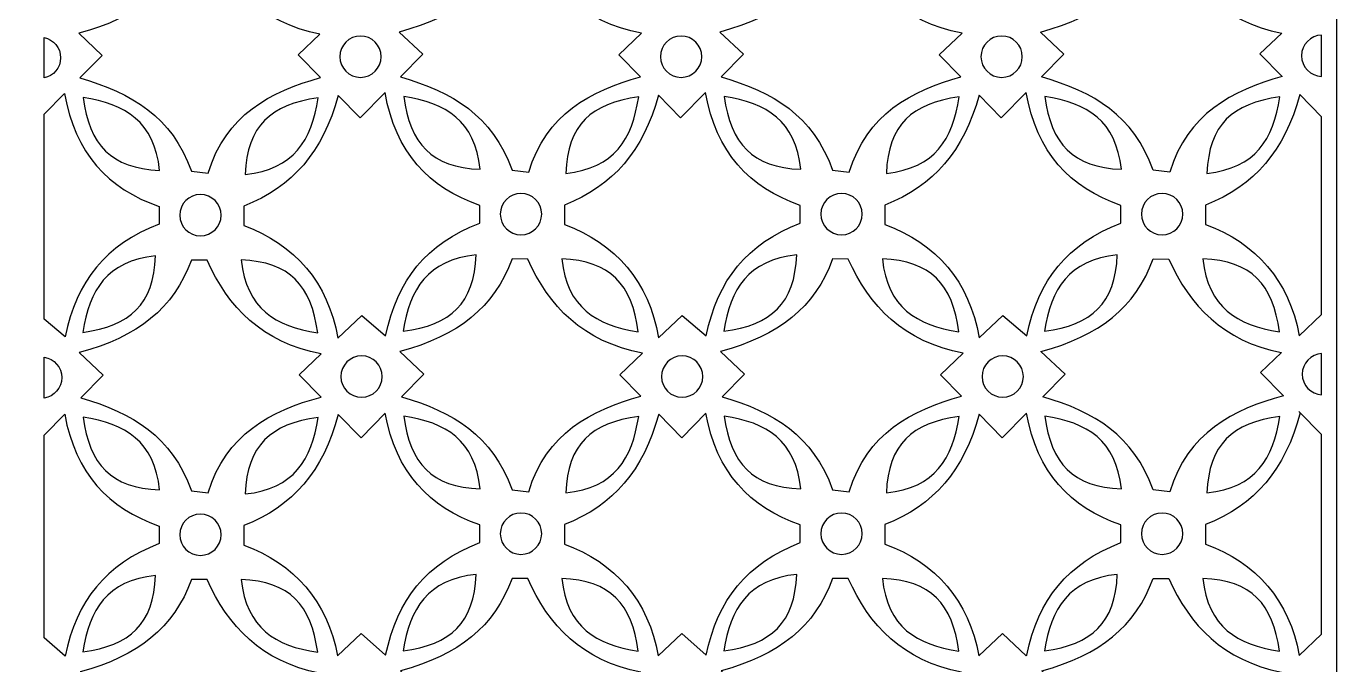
# Model space of a CAD drawing. Header units: centimetres. Extents: x 7.7 to 16.7, y -9 to 9.
# Drawn here: x 12.191 to 16.685, y 2.293 to 4.485 of the extents above; entities that cross this region are included whole.
import ezdxf

# ---------------------------------------------------------------- set-up
doc = ezdxf.new("R2010")
doc.units = ezdxf.units.CM
doc.header["$MEASUREMENT"] = 0
doc.layers.add('layer 1', color=7, linetype='Continuous')

msp = doc.modelspace()

# ---------------------------------------------------------------- linework, layer by layer
at = {"layer": 'layer 1', "color": 250}
for points, knots in [([(7.69314, -9.00021), (7.69314, -3.37172), (7.69314, 3.13452), (7.69314, 9.00077), (7.69314, 9.00077), (7.69314, 9.00077), (16.68501, 9.00077), (16.68501, 9.00077), (16.68501, 9.00077), (16.68501, 3.47841), (16.68501, -3.20635), (16.68501, -9.00021), (16.68501, -9.00021), (16.68501, -9.00021), (7.69314, -9.00021), (7.69314, -9.00021)], [0, 0, 0, 0, 0.2, 0.2, 0.2, 0.2, 0.4, 0.4, 0.4, 0.4, 0.6, 0.6, 0.6, 0.6, 1, 1, 1, 1]), ([(13.20026, 4.30813), (13.02882, 4.26128), (12.87428, 4.17964), (12.81462, 3.98032), (12.81462, 3.98032), (12.81462, 3.98032), (12.7576, 3.98686), (12.7576, 3.98686), (12.7576, 3.98686), (12.68932, 4.17539), (12.55434, 4.25493), (12.37477, 4.30702), (12.37477, 4.30702), (12.37477, 4.30702), (12.45147, 4.38467), (12.45147, 4.38467), (12.45147, 4.38467), (12.45147, 4.38467), (12.37064, 4.4611), (12.37064, 4.4611), (12.37064, 4.4611), (12.5719, 4.51345), (12.69691, 4.613), (12.75737, 4.77879), (12.75737, 4.77879), (12.75737, 4.77879), (12.81131, 4.77858), (12.81131, 4.77858), (12.81131, 4.77858), (12.88219, 4.61823), (12.99855, 4.49683), (13.19806, 4.45742), (13.19806, 4.45742), (13.19806, 4.45742), (13.12336, 4.38651), (13.12336, 4.38651), (13.12336, 4.38651), (13.12336, 4.38651), (13.20026, 4.30813), (13.20026, 4.30813)], [0, 0, 0, 0, 0.0909091, 0.0909091, 0.0909091, 0.0909091, 0.1818182, 0.1818182, 0.1818182, 0.1818182, 0.2727273, 0.2727273, 0.2727273, 0.2727273, 0.3636364, 0.3636364, 0.3636364, 0.3636364, 0.4545455, 0.4545455, 0.4545455, 0.4545455, 0.5454545, 0.5454545, 0.5454545, 0.5454545, 0.6363636, 0.6363636, 0.6363636, 0.6363636, 0.7272727, 0.7272727, 0.7272727, 0.7272727, 0.8181818, 0.8181818, 0.8181818, 0.8181818, 1, 1, 1, 1]), ([(14.29678, 4.31098), (14.12645, 4.264), (13.97326, 4.18217), (13.91393, 3.98393), (13.91393, 3.98393), (13.91393, 3.98393), (13.85691, 3.99048), (13.85691, 3.99048), (13.85691, 3.99048), (13.78863, 4.17901), (13.65365, 4.25855), (13.47408, 4.31063), (13.47408, 4.31063), (13.47408, 4.31063), (13.55078, 4.38829), (13.55078, 4.38829), (13.55078, 4.38829), (13.55078, 4.38829), (13.46995, 4.46472), (13.46995, 4.46472), (13.46995, 4.46472), (13.67121, 4.51707), (13.79622, 4.61662), (13.85668, 4.78241), (13.85668, 4.78241), (13.85668, 4.78241), (13.91062, 4.7822), (13.91062, 4.7822), (13.91062, 4.7822), (13.98187, 4.621), (14.0991, 4.49918), (14.30054, 4.46043), (14.30054, 4.46043), (14.30054, 4.46043), (14.22267, 4.38651), (14.22267, 4.38651), (14.22267, 4.38651), (14.22267, 4.38651), (14.29678, 4.31098), (14.29678, 4.31098)], [0, 0, 0, 0, 0.0909091, 0.0909091, 0.0909091, 0.0909091, 0.1818182, 0.1818182, 0.1818182, 0.1818182, 0.2727273, 0.2727273, 0.2727273, 0.2727273, 0.3636364, 0.3636364, 0.3636364, 0.3636364, 0.4545455, 0.4545455, 0.4545455, 0.4545455, 0.5454545, 0.5454545, 0.5454545, 0.5454545, 0.6363636, 0.6363636, 0.6363636, 0.6363636, 0.7272727, 0.7272727, 0.7272727, 0.7272727, 0.8181818, 0.8181818, 0.8181818, 0.8181818, 1, 1, 1, 1]), ([(15.39609, 4.31098), (15.22576, 4.264), (15.07257, 4.18217), (15.01324, 3.98393), (15.01324, 3.98393), (15.01324, 3.98393), (14.95622, 3.99048), (14.95622, 3.99048), (14.95622, 3.99048), (14.88794, 4.17901), (14.75296, 4.25855), (14.57339, 4.31063), (14.57339, 4.31063), (14.57339, 4.31063), (14.65009, 4.38829), (14.65009, 4.38829), (14.65009, 4.38829), (14.65009, 4.38829), (14.56926, 4.46472), (14.56926, 4.46472), (14.56926, 4.46472), (14.77052, 4.51707), (14.89553, 4.61662), (14.95599, 4.78241), (14.95599, 4.78241), (14.95599, 4.78241), (15.00993, 4.7822), (15.00993, 4.7822), (15.00993, 4.7822), (15.08118, 4.621), (15.19841, 4.49918), (15.39985, 4.46043), (15.39985, 4.46043), (15.39985, 4.46043), (15.32198, 4.38651), (15.32198, 4.38651), (15.32198, 4.38651), (15.32198, 4.38651), (15.39609, 4.31098), (15.39609, 4.31098)], [0, 0, 0, 0, 0.0909091, 0.0909091, 0.0909091, 0.0909091, 0.1818182, 0.1818182, 0.1818182, 0.1818182, 0.2727273, 0.2727273, 0.2727273, 0.2727273, 0.3636364, 0.3636364, 0.3636364, 0.3636364, 0.4545455, 0.4545455, 0.4545455, 0.4545455, 0.5454545, 0.5454545, 0.5454545, 0.5454545, 0.6363636, 0.6363636, 0.6363636, 0.6363636, 0.7272727, 0.7272727, 0.7272727, 0.7272727, 0.8181818, 0.8181818, 0.8181818, 0.8181818, 1, 1, 1, 1]), ([(16.4978, 4.31164), (16.4978, 4.31164), (16.42123, 4.38968), (16.42123, 4.38968), (16.42123, 4.38968), (16.42123, 4.38968), (16.49632, 4.46097), (16.49632, 4.46097), (16.49632, 4.46097), (16.2966, 4.50031), (16.18016, 4.62175), (16.10924, 4.7822), (16.10924, 4.7822), (16.10924, 4.7822), (16.0553, 4.78241), (16.0553, 4.78241), (16.0553, 4.78241), (15.99484, 4.61662), (15.86983, 4.51707), (15.66857, 4.46472), (15.66857, 4.46472), (15.66857, 4.46472), (15.7494, 4.38829), (15.7494, 4.38829), (15.7494, 4.38829), (15.7494, 4.38829), (15.6727, 4.31063), (15.6727, 4.31063), (15.6727, 4.31063), (15.85227, 4.25855), (15.98725, 4.17901), (16.05553, 3.99048), (16.05553, 3.99048), (16.05553, 3.99048), (16.11255, 3.98393), (16.11255, 3.98393), (16.11255, 3.98393), (16.17216, 4.1831), (16.32651, 4.26478), (16.4978, 4.31164)], [0, 0, 0, 0, 0.0909091, 0.0909091, 0.0909091, 0.0909091, 0.1818182, 0.1818182, 0.1818182, 0.1818182, 0.2727273, 0.2727273, 0.2727273, 0.2727273, 0.3636364, 0.3636364, 0.3636364, 0.3636364, 0.4545455, 0.4545455, 0.4545455, 0.4545455, 0.5454545, 0.5454545, 0.5454545, 0.5454545, 0.6363636, 0.6363636, 0.6363636, 0.6363636, 0.7272727, 0.7272727, 0.7272727, 0.7272727, 0.8181818, 0.8181818, 0.8181818, 0.8181818, 1, 1, 1, 1]), ([(13.26614, 4.38009), (13.26614, 4.41917), (13.298, 4.45103), (13.33707, 4.45103), (13.33707, 4.45103), (13.37614, 4.45103), (13.40801, 4.41917), (13.40801, 4.38009), (13.40801, 4.38009), (13.40801, 4.34102), (13.37614, 4.30916), (13.33707, 4.30916), (13.33707, 4.30916), (13.298, 4.30916), (13.26614, 4.34102), (13.26614, 4.38009)], [0, 0, 0, 0, 0.2, 0.2, 0.2, 0.2, 0.4, 0.4, 0.4, 0.4, 0.6, 0.6, 0.6, 0.6, 1, 1, 1, 1]), ([(14.36545, 4.38009), (14.36545, 4.41917), (14.39731, 4.45103), (14.43638, 4.45103), (14.43638, 4.45103), (14.47545, 4.45103), (14.50732, 4.41917), (14.50732, 4.38009), (14.50732, 4.38009), (14.50732, 4.34102), (14.47545, 4.30916), (14.43638, 4.30916), (14.43638, 4.30916), (14.39731, 4.30916), (14.36545, 4.34102), (14.36545, 4.38009)], [0, 0, 0, 0, 0.2, 0.2, 0.2, 0.2, 0.4, 0.4, 0.4, 0.4, 0.6, 0.6, 0.6, 0.6, 1, 1, 1, 1]), ([(15.46476, 4.38009), (15.46476, 4.41917), (15.49662, 4.45103), (15.53569, 4.45103), (15.53569, 4.45103), (15.57476, 4.45103), (15.60663, 4.41917), (15.60663, 4.38009), (15.60663, 4.38009), (15.60663, 4.34102), (15.57476, 4.30916), (15.53569, 4.30916), (15.53569, 4.30916), (15.49662, 4.30916), (15.46476, 4.34102), (15.46476, 4.38009)], [0, 0, 0, 0, 0.2, 0.2, 0.2, 0.2, 0.4, 0.4, 0.4, 0.4, 0.6, 0.6, 0.6, 0.6, 1, 1, 1, 1]), ([(16.63299, 4.45418), (16.63299, 4.45418), (16.63299, 4.31235), (16.63299, 4.31235), (16.63299, 4.31235), (16.59481, 4.31339), (16.564, 4.34485), (16.564, 4.38327), (16.564, 4.38327), (16.564, 4.42169), (16.59481, 4.45314), (16.63299, 4.45418)], [0, 0, 0, 0, 0.25, 0.25, 0.25, 0.25, 0.5, 0.5, 0.5, 0.5, 1, 1, 1, 1]), ([(12.25201, 4.44597), (12.25201, 4.44597), (12.25201, 4.30697), (12.25201, 4.30697), (12.25201, 4.30697), (12.28429, 4.3136), (12.3087, 4.34228), (12.3087, 4.37647), (12.3087, 4.37647), (12.3087, 4.41067), (12.28429, 4.43935), (12.25201, 4.44597)], [0, 0, 0, 0, 0.25, 0.25, 0.25, 0.25, 0.5, 0.5, 0.5, 0.5, 1, 1, 1, 1]), ([(12.25201, 4.18272), (12.25201, 4.18272), (12.25201, 3.47916), (12.25201, 3.47916), (12.25201, 3.47916), (12.25201, 3.47916), (12.32389, 3.41896), (12.32389, 3.41896), (12.32389, 3.41896), (12.36379, 3.61086), (12.46319, 3.73408), (12.64663, 3.80555), (12.64663, 3.80555), (12.64663, 3.80555), (12.64663, 3.86612), (12.64663, 3.86612), (12.64663, 3.86612), (12.47194, 3.92649), (12.35728, 4.04897), (12.3221, 4.25369), (12.3221, 4.25369), (12.3221, 4.25369), (12.25201, 4.18272), (12.25201, 4.18272)], [0, 0, 0, 0, 0.1428571, 0.1428571, 0.1428571, 0.1428571, 0.2857143, 0.2857143, 0.2857143, 0.2857143, 0.4285714, 0.4285714, 0.4285714, 0.4285714, 0.5714286, 0.5714286, 0.5714286, 0.5714286, 0.7142857, 0.7142857, 0.7142857, 0.7142857, 1, 1, 1, 1]), ([(12.38596, 4.23991), (12.53147, 4.21735), (12.63018, 4.15724), (12.64823, 3.99004), (12.64823, 3.99004), (12.48169, 3.99653), (12.4077, 4.07706), (12.38596, 4.23991)], [0, 0, 0, 0, 0.3333333, 0.3333333, 0.3333333, 0.3333333, 1, 1, 1, 1]), ([(13.2592, 3.41434), (13.22712, 3.60435), (13.1111, 3.73704), (12.93684, 3.80057), (12.93684, 3.80057), (12.93684, 3.80057), (12.9369, 3.86729), (12.9369, 3.86729), (12.9369, 3.86729), (13.10578, 3.93406), (13.20763, 4.05333), (13.26046, 4.24677), (13.26046, 4.24677), (13.26046, 4.24677), (13.33548, 4.1703), (13.33548, 4.1703), (13.33548, 4.1703), (13.33548, 4.1703), (13.42141, 4.25731), (13.42141, 4.25731), (13.42141, 4.25731), (13.45659, 4.05258), (13.57125, 3.93011), (13.74594, 3.86974), (13.74594, 3.86974), (13.74594, 3.86974), (13.74594, 3.80916), (13.74594, 3.80916), (13.74594, 3.80916), (13.5625, 3.73769), (13.46311, 3.61448), (13.4232, 3.42258), (13.4232, 3.42258), (13.4232, 3.42258), (13.34128, 3.49227), (13.34128, 3.49227), (13.34128, 3.49227), (13.34128, 3.49227), (13.2592, 3.41434), (13.2592, 3.41434)], [0, 0, 0, 0, 0.0909091, 0.0909091, 0.0909091, 0.0909091, 0.1818182, 0.1818182, 0.1818182, 0.1818182, 0.2727273, 0.2727273, 0.2727273, 0.2727273, 0.3636364, 0.3636364, 0.3636364, 0.3636364, 0.4545455, 0.4545455, 0.4545455, 0.4545455, 0.5454545, 0.5454545, 0.5454545, 0.5454545, 0.6363636, 0.6363636, 0.6363636, 0.6363636, 0.7272727, 0.7272727, 0.7272727, 0.7272727, 0.8181818, 0.8181818, 0.8181818, 0.8181818, 1, 1, 1, 1]), ([(13.19173, 4.23843), (13.16917, 4.09291), (13.10905, 3.9942), (12.94186, 3.97615), (12.94186, 3.97615), (12.94835, 4.14269), (13.02887, 4.21668), (13.19173, 4.23843)], [0, 0, 0, 0, 0.3333333, 0.3333333, 0.3333333, 0.3333333, 1, 1, 1, 1]), ([(13.48526, 4.24353), (13.63078, 4.22097), (13.72949, 4.16086), (13.74754, 3.99366), (13.74754, 3.99366), (13.581, 4.00015), (13.50701, 4.08068), (13.48526, 4.24353)], [0, 0, 0, 0, 0.3333333, 0.3333333, 0.3333333, 0.3333333, 1, 1, 1, 1]), ([(14.35894, 3.41544), (14.32747, 3.6068), (14.21119, 3.74038), (14.03615, 3.80419), (14.03615, 3.80419), (14.03615, 3.80419), (14.03621, 3.8709), (14.03621, 3.8709), (14.03621, 3.8709), (14.20427, 3.93735), (14.30595, 4.05578), (14.35899, 4.24756), (14.35899, 4.24756), (14.35899, 4.24756), (14.43479, 4.1703), (14.43479, 4.1703), (14.43479, 4.1703), (14.43479, 4.1703), (14.52072, 4.25731), (14.52072, 4.25731), (14.52072, 4.25731), (14.5559, 4.05258), (14.67056, 3.93011), (14.84525, 3.86974), (14.84525, 3.86974), (14.84525, 3.86974), (14.84525, 3.80916), (14.84525, 3.80916), (14.84525, 3.80916), (14.66181, 3.73769), (14.56241, 3.61448), (14.52251, 3.42258), (14.52251, 3.42258), (14.52251, 3.42258), (14.44059, 3.49227), (14.44059, 3.49227), (14.44059, 3.49227), (14.44059, 3.49227), (14.35894, 3.41544), (14.35894, 3.41544)], [0, 0, 0, 0, 0.0909091, 0.0909091, 0.0909091, 0.0909091, 0.1818182, 0.1818182, 0.1818182, 0.1818182, 0.2727273, 0.2727273, 0.2727273, 0.2727273, 0.3636364, 0.3636364, 0.3636364, 0.3636364, 0.4545455, 0.4545455, 0.4545455, 0.4545455, 0.5454545, 0.5454545, 0.5454545, 0.5454545, 0.6363636, 0.6363636, 0.6363636, 0.6363636, 0.7272727, 0.7272727, 0.7272727, 0.7272727, 0.8181818, 0.8181818, 0.8181818, 0.8181818, 1, 1, 1, 1]), ([(14.29104, 4.24204), (14.26848, 4.09652), (14.20836, 3.99782), (14.04117, 3.97977), (14.04117, 3.97977), (14.04766, 4.1463), (14.12819, 4.2203), (14.29104, 4.24204)], [0, 0, 0, 0, 0.3333333, 0.3333333, 0.3333333, 0.3333333, 1, 1, 1, 1]), ([(14.58457, 4.24353), (14.73009, 4.22097), (14.8288, 4.16086), (14.84685, 3.99366), (14.84685, 3.99366), (14.68031, 4.00015), (14.60632, 4.08068), (14.58457, 4.24353)], [0, 0, 0, 0, 0.3333333, 0.3333333, 0.3333333, 0.3333333, 1, 1, 1, 1]), ([(15.45822, 3.41562), (15.4267, 3.60688), (15.31044, 3.7404), (15.13546, 3.80419), (15.13546, 3.80419), (15.13546, 3.80419), (15.13552, 3.8709), (15.13552, 3.8709), (15.13552, 3.8709), (15.30358, 3.93735), (15.40526, 4.05578), (15.4583, 4.24756), (15.4583, 4.24756), (15.4583, 4.24756), (15.5341, 4.1703), (15.5341, 4.1703), (15.5341, 4.1703), (15.5341, 4.1703), (15.62003, 4.25731), (15.62003, 4.25731), (15.62003, 4.25731), (15.65521, 4.05258), (15.76987, 3.93011), (15.94456, 3.86974), (15.94456, 3.86974), (15.94456, 3.86974), (15.94456, 3.80916), (15.94456, 3.80916), (15.94456, 3.80916), (15.76112, 3.73769), (15.66173, 3.61448), (15.62182, 3.42258), (15.62182, 3.42258), (15.62182, 3.42258), (15.62208, 3.42227), (15.62208, 3.42227), (15.62208, 3.42227), (15.62208, 3.42227), (15.5399, 3.49227), (15.5399, 3.49227), (15.5399, 3.49227), (15.5399, 3.49227), (15.45868, 3.41516), (15.45868, 3.41516), (15.45868, 3.41516), (15.45853, 3.41532), (15.45838, 3.41547), (15.45822, 3.41562)], [0, 0, 0, 0, 0.0769231, 0.0769231, 0.0769231, 0.0769231, 0.1538462, 0.1538462, 0.1538462, 0.1538462, 0.2307692, 0.2307692, 0.2307692, 0.2307692, 0.3076923, 0.3076923, 0.3076923, 0.3076923, 0.3846154, 0.3846154, 0.3846154, 0.3846154, 0.4615385, 0.4615385, 0.4615385, 0.4615385, 0.5384615, 0.5384615, 0.5384615, 0.5384615, 0.6153846, 0.6153846, 0.6153846, 0.6153846, 0.6923077, 0.6923077, 0.6923077, 0.6923077, 0.7692308, 0.7692308, 0.7692308, 0.7692308, 0.8461538, 0.8461538, 0.8461538, 0.8461538, 1, 1, 1, 1]), ([(15.39035, 4.24204), (15.36779, 4.09652), (15.30767, 3.99782), (15.14048, 3.97977), (15.14048, 3.97977), (15.14697, 4.1463), (15.22749, 4.2203), (15.39035, 4.24204)], [0, 0, 0, 0, 0.3333333, 0.3333333, 0.3333333, 0.3333333, 1, 1, 1, 1]), ([(15.68388, 4.24353), (15.8294, 4.22097), (15.92811, 4.16086), (15.94616, 3.99366), (15.94616, 3.99366), (15.77962, 4.00015), (15.70563, 4.08068), (15.68388, 4.24353)], [0, 0, 0, 0, 0.3333333, 0.3333333, 0.3333333, 0.3333333, 1, 1, 1, 1]), ([(16.63299, 4.17384), (16.63299, 4.17384), (16.63299, 3.49545), (16.63299, 3.49545), (16.63299, 3.49545), (16.63299, 3.49545), (16.55631, 3.42265), (16.55631, 3.42265), (16.55631, 3.42265), (16.52312, 3.61015), (16.40759, 3.74119), (16.23477, 3.80419), (16.23477, 3.80419), (16.23477, 3.80419), (16.23483, 3.8709), (16.23483, 3.8709), (16.23483, 3.8709), (16.4036, 3.93763), (16.50542, 4.05678), (16.55827, 4.24999), (16.55827, 4.24999), (16.55827, 4.24999), (16.63299, 4.17384), (16.63299, 4.17384)], [0, 0, 0, 0, 0.1428571, 0.1428571, 0.1428571, 0.1428571, 0.2857143, 0.2857143, 0.2857143, 0.2857143, 0.4285714, 0.4285714, 0.4285714, 0.4285714, 0.5714286, 0.5714286, 0.5714286, 0.5714286, 0.7142857, 0.7142857, 0.7142857, 0.7142857, 1, 1, 1, 1]), ([(16.48966, 4.24204), (16.4671, 4.09652), (16.40698, 3.99782), (16.23979, 3.97977), (16.23979, 3.97977), (16.24628, 4.1463), (16.3268, 4.2203), (16.48966, 4.24204)], [0, 0, 0, 0, 0.3333333, 0.3333333, 0.3333333, 0.3333333, 1, 1, 1, 1]), ([(13.81648, 3.8398), (13.81648, 3.87887), (13.84834, 3.91074), (13.88742, 3.91074), (13.88742, 3.91074), (13.92649, 3.91074), (13.95835, 3.87887), (13.95835, 3.8398), (13.95835, 3.8398), (13.95835, 3.80073), (13.92649, 3.76887), (13.88742, 3.76887), (13.88742, 3.76887), (13.84834, 3.76887), (13.81648, 3.80073), (13.81648, 3.8398)], [0, 0, 0, 0, 0.2, 0.2, 0.2, 0.2, 0.4, 0.4, 0.4, 0.4, 0.6, 0.6, 0.6, 0.6, 1, 1, 1, 1]), ([(14.91579, 3.8398), (14.91579, 3.87887), (14.94765, 3.91074), (14.98673, 3.91074), (14.98673, 3.91074), (15.0258, 3.91074), (15.05766, 3.87887), (15.05766, 3.8398), (15.05766, 3.8398), (15.05766, 3.80073), (15.0258, 3.76887), (14.98673, 3.76887), (14.98673, 3.76887), (14.94765, 3.76887), (14.91579, 3.80073), (14.91579, 3.8398)], [0, 0, 0, 0, 0.2, 0.2, 0.2, 0.2, 0.4, 0.4, 0.4, 0.4, 0.6, 0.6, 0.6, 0.6, 1, 1, 1, 1]), ([(16.0151, 3.8398), (16.0151, 3.87887), (16.04696, 3.91074), (16.08604, 3.91074), (16.08604, 3.91074), (16.12511, 3.91074), (16.15697, 3.87887), (16.15697, 3.8398), (16.15697, 3.8398), (16.15697, 3.80073), (16.12511, 3.76887), (16.08604, 3.76887), (16.08604, 3.76887), (16.04696, 3.76887), (16.0151, 3.80073), (16.0151, 3.8398)], [0, 0, 0, 0, 0.2, 0.2, 0.2, 0.2, 0.4, 0.4, 0.4, 0.4, 0.6, 0.6, 0.6, 0.6, 1, 1, 1, 1]), ([(12.71717, 3.83618), (12.71717, 3.87526), (12.74903, 3.90712), (12.78811, 3.90712), (12.78811, 3.90712), (12.82718, 3.90712), (12.85904, 3.87526), (12.85904, 3.83618), (12.85904, 3.83618), (12.85904, 3.79711), (12.82718, 3.76525), (12.78811, 3.76525), (12.78811, 3.76525), (12.74903, 3.76525), (12.71717, 3.79711), (12.71717, 3.83618)], [0, 0, 0, 0, 0.2, 0.2, 0.2, 0.2, 0.4, 0.4, 0.4, 0.4, 0.6, 0.6, 0.6, 0.6, 1, 1, 1, 1]), ([(12.38447, 3.43414), (12.40703, 3.57966), (12.46715, 3.67836), (12.63434, 3.69642), (12.63434, 3.69642), (12.62785, 3.52987), (12.54732, 3.45588), (12.38447, 3.43414)], [0, 0, 0, 0, 0.3333333, 0.3333333, 0.3333333, 0.3333333, 1, 1, 1, 1]), ([(14.29883, 3.21502), (14.12768, 3.16815), (13.9735, 3.08645), (13.91393, 2.88742), (13.91393, 2.88742), (13.91393, 2.88742), (13.85691, 2.89396), (13.85691, 2.89396), (13.85691, 2.89396), (13.7891, 3.08119), (13.65552, 3.16094), (13.4778, 3.21304), (13.4778, 3.21304), (13.4778, 3.21304), (13.55447, 3.29067), (13.55447, 3.29067), (13.55447, 3.29067), (13.55447, 3.29067), (13.47193, 3.36872), (13.47193, 3.36872), (13.47193, 3.36872), (13.67203, 3.42121), (13.79642, 3.52065), (13.85668, 3.68589), (13.85668, 3.68589), (13.85668, 3.68589), (13.91062, 3.68568), (13.91062, 3.68568), (13.91062, 3.68568), (13.98235, 3.5234), (14.10066, 3.40103), (14.30458, 3.36315), (14.30458, 3.36315), (14.30458, 3.36315), (14.22637, 3.28889), (14.22637, 3.28889), (14.22637, 3.28889), (14.22637, 3.28889), (14.29883, 3.21502), (14.29883, 3.21502)], [0, 0, 0, 0, 0.0909091, 0.0909091, 0.0909091, 0.0909091, 0.1818182, 0.1818182, 0.1818182, 0.1818182, 0.2727273, 0.2727273, 0.2727273, 0.2727273, 0.3636364, 0.3636364, 0.3636364, 0.3636364, 0.4545455, 0.4545455, 0.4545455, 0.4545455, 0.5454545, 0.5454545, 0.5454545, 0.5454545, 0.6363636, 0.6363636, 0.6363636, 0.6363636, 0.7272727, 0.7272727, 0.7272727, 0.7272727, 0.8181818, 0.8181818, 0.8181818, 0.8181818, 1, 1, 1, 1]), ([(13.48378, 3.43775), (13.50634, 3.58328), (13.56646, 3.68198), (13.73365, 3.70003), (13.73365, 3.70003), (13.72716, 3.53349), (13.64663, 3.4595), (13.48378, 3.43775)], [0, 0, 0, 0, 0.3333333, 0.3333333, 0.3333333, 0.3333333, 1, 1, 1, 1]), ([(14.28955, 3.43627), (14.14404, 3.45883), (14.04533, 3.51894), (14.02727, 3.68614), (14.02727, 3.68614), (14.19382, 3.67965), (14.26781, 3.59912), (14.28955, 3.43627)], [0, 0, 0, 0, 0.3333333, 0.3333333, 0.3333333, 0.3333333, 1, 1, 1, 1]), ([(15.39814, 3.21502), (15.22699, 3.16815), (15.07281, 3.08645), (15.01324, 2.88742), (15.01324, 2.88742), (15.01324, 2.88742), (14.95622, 2.89396), (14.95622, 2.89396), (14.95622, 2.89396), (14.88841, 3.08119), (14.75483, 3.16094), (14.57711, 3.21304), (14.57711, 3.21304), (14.57711, 3.21304), (14.65378, 3.29067), (14.65378, 3.29067), (14.65378, 3.29067), (14.65378, 3.29067), (14.57124, 3.36872), (14.57124, 3.36872), (14.57124, 3.36872), (14.77134, 3.42121), (14.89573, 3.52065), (14.95599, 3.68589), (14.95599, 3.68589), (14.95599, 3.68589), (15.00993, 3.68568), (15.00993, 3.68568), (15.00993, 3.68568), (15.08166, 3.5234), (15.19997, 3.40103), (15.40389, 3.36315), (15.40389, 3.36315), (15.40389, 3.36315), (15.32568, 3.28889), (15.32568, 3.28889), (15.32568, 3.28889), (15.32568, 3.28889), (15.39814, 3.21502), (15.39814, 3.21502)], [0, 0, 0, 0, 0.0909091, 0.0909091, 0.0909091, 0.0909091, 0.1818182, 0.1818182, 0.1818182, 0.1818182, 0.2727273, 0.2727273, 0.2727273, 0.2727273, 0.3636364, 0.3636364, 0.3636364, 0.3636364, 0.4545455, 0.4545455, 0.4545455, 0.4545455, 0.5454545, 0.5454545, 0.5454545, 0.5454545, 0.6363636, 0.6363636, 0.6363636, 0.6363636, 0.7272727, 0.7272727, 0.7272727, 0.7272727, 0.8181818, 0.8181818, 0.8181818, 0.8181818, 1, 1, 1, 1]), ([(14.58309, 3.43775), (14.60565, 3.58328), (14.66577, 3.68198), (14.83296, 3.70003), (14.83296, 3.70003), (14.82647, 3.53349), (14.74594, 3.4595), (14.58309, 3.43775)], [0, 0, 0, 0, 0.3333333, 0.3333333, 0.3333333, 0.3333333, 1, 1, 1, 1]), ([(15.38886, 3.43627), (15.24335, 3.45883), (15.14464, 3.51894), (15.12658, 3.68614), (15.12658, 3.68614), (15.29313, 3.67965), (15.36712, 3.59912), (15.38886, 3.43627)], [0, 0, 0, 0, 0.3333333, 0.3333333, 0.3333333, 0.3333333, 1, 1, 1, 1]), ([(16.50265, 3.21644), (16.50265, 3.21644), (16.42378, 3.29683), (16.42378, 3.29683), (16.42378, 3.29683), (16.42378, 3.29683), (16.49523, 3.36466), (16.49523, 3.36466), (16.49523, 3.36466), (16.29618, 3.40423), (16.18003, 3.52553), (16.10924, 3.68568), (16.10924, 3.68568), (16.10924, 3.68568), (16.0553, 3.68589), (16.0553, 3.68589), (16.0553, 3.68589), (15.99504, 3.52065), (15.87065, 3.42121), (15.67054, 3.36872), (15.67054, 3.36872), (15.67054, 3.36872), (15.75309, 3.29067), (15.75309, 3.29067), (15.75309, 3.29067), (15.75309, 3.29067), (15.67642, 3.21304), (15.67642, 3.21304), (15.67642, 3.21304), (15.85414, 3.16094), (15.98772, 3.08119), (16.05553, 2.89396), (16.05553, 2.89396), (16.05553, 2.89396), (16.11255, 2.88742), (16.11255, 2.88742), (16.11255, 2.88742), (16.17272, 3.08847), (16.32943, 3.16979), (16.50265, 3.21644)], [0, 0, 0, 0, 0.0909091, 0.0909091, 0.0909091, 0.0909091, 0.1818182, 0.1818182, 0.1818182, 0.1818182, 0.2727273, 0.2727273, 0.2727273, 0.2727273, 0.3636364, 0.3636364, 0.3636364, 0.3636364, 0.4545455, 0.4545455, 0.4545455, 0.4545455, 0.5454545, 0.5454545, 0.5454545, 0.5454545, 0.6363636, 0.6363636, 0.6363636, 0.6363636, 0.7272727, 0.7272727, 0.7272727, 0.7272727, 0.8181818, 0.8181818, 0.8181818, 0.8181818, 1, 1, 1, 1]), ([(15.6824, 3.43775), (15.70496, 3.58328), (15.76508, 3.68198), (15.93227, 3.70003), (15.93227, 3.70003), (15.92578, 3.53349), (15.84525, 3.4595), (15.6824, 3.43775)], [0, 0, 0, 0, 0.3333333, 0.3333333, 0.3333333, 0.3333333, 1, 1, 1, 1]), ([(16.48817, 3.43627), (16.34265, 3.45883), (16.24395, 3.51894), (16.22589, 3.68614), (16.22589, 3.68614), (16.39244, 3.67965), (16.46643, 3.59912), (16.48817, 3.43627)], [0, 0, 0, 0, 0.3333333, 0.3333333, 0.3333333, 0.3333333, 1, 1, 1, 1]), ([(13.20231, 3.21218), (13.03005, 3.16542), (12.87451, 3.08392), (12.81462, 2.8838), (12.81462, 2.8838), (12.81462, 2.8838), (12.7576, 2.89035), (12.7576, 2.89035), (12.7576, 2.89035), (12.68979, 3.07758), (12.55621, 3.15732), (12.37849, 3.20942), (12.37849, 3.20942), (12.37849, 3.20942), (12.45516, 3.28705), (12.45516, 3.28705), (12.45516, 3.28705), (12.45516, 3.28705), (12.37262, 3.36511), (12.37262, 3.36511), (12.37262, 3.36511), (12.57272, 3.41759), (12.69711, 3.51703), (12.75737, 3.68227), (12.75737, 3.68227), (12.75737, 3.68227), (12.81131, 3.68206), (12.81131, 3.68206), (12.81131, 3.68206), (12.88266, 3.52063), (13.00013, 3.3987), (13.2021, 3.36013), (13.2021, 3.36013), (13.2021, 3.36013), (13.12706, 3.28889), (13.12706, 3.28889), (13.12706, 3.28889), (13.12706, 3.28889), (13.20231, 3.21218), (13.20231, 3.21218)], [0, 0, 0, 0, 0.0909091, 0.0909091, 0.0909091, 0.0909091, 0.1818182, 0.1818182, 0.1818182, 0.1818182, 0.2727273, 0.2727273, 0.2727273, 0.2727273, 0.3636364, 0.3636364, 0.3636364, 0.3636364, 0.4545455, 0.4545455, 0.4545455, 0.4545455, 0.5454545, 0.5454545, 0.5454545, 0.5454545, 0.6363636, 0.6363636, 0.6363636, 0.6363636, 0.7272727, 0.7272727, 0.7272727, 0.7272727, 0.8181818, 0.8181818, 0.8181818, 0.8181818, 1, 1, 1, 1]), ([(13.19024, 3.43265), (13.04473, 3.45521), (12.94602, 3.51533), (12.92796, 3.68252), (12.92796, 3.68252), (13.09451, 3.67603), (13.1685, 3.5955), (13.19024, 3.43265)], [0, 0, 0, 0, 0.3333333, 0.3333333, 0.3333333, 0.3333333, 1, 1, 1, 1]), ([(12.25201, 3.349), (12.25201, 3.349), (12.25201, 3.2087), (12.25201, 3.2087), (12.25201, 3.2087), (12.2861, 3.21382), (12.31239, 3.24337), (12.31239, 3.27885), (12.31239, 3.27885), (12.31239, 3.31434), (12.2861, 3.34388), (12.25201, 3.349)], [0, 0, 0, 0, 0.25, 0.25, 0.25, 0.25, 0.5, 0.5, 0.5, 0.5, 1, 1, 1, 1]), ([(13.26983, 3.28247), (13.26983, 3.32155), (13.30169, 3.35341), (13.34077, 3.35341), (13.34077, 3.35341), (13.37984, 3.35341), (13.4117, 3.32155), (13.4117, 3.28247), (13.4117, 3.28247), (13.4117, 3.2434), (13.37984, 3.21154), (13.34077, 3.21154), (13.34077, 3.21154), (13.30169, 3.21154), (13.26983, 3.2434), (13.26983, 3.28247)], [0, 0, 0, 0, 0.2, 0.2, 0.2, 0.2, 0.4, 0.4, 0.4, 0.4, 0.6, 0.6, 0.6, 0.6, 1, 1, 1, 1]), ([(14.36914, 3.28247), (14.36914, 3.32155), (14.401, 3.35341), (14.44008, 3.35341), (14.44008, 3.35341), (14.47915, 3.35341), (14.51101, 3.32155), (14.51101, 3.28247), (14.51101, 3.28247), (14.51101, 3.2434), (14.47915, 3.21154), (14.44008, 3.21154), (14.44008, 3.21154), (14.401, 3.21154), (14.36914, 3.2434), (14.36914, 3.28247)], [0, 0, 0, 0, 0.2, 0.2, 0.2, 0.2, 0.4, 0.4, 0.4, 0.4, 0.6, 0.6, 0.6, 0.6, 1, 1, 1, 1]), ([(15.46845, 3.28247), (15.46845, 3.32155), (15.50031, 3.35341), (15.53939, 3.35341), (15.53939, 3.35341), (15.57846, 3.35341), (15.61032, 3.32155), (15.61032, 3.28247), (15.61032, 3.28247), (15.61032, 3.2434), (15.57846, 3.21154), (15.53939, 3.21154), (15.53939, 3.21154), (15.50031, 3.21154), (15.46845, 3.2434), (15.46845, 3.28247)], [0, 0, 0, 0, 0.2, 0.2, 0.2, 0.2, 0.4, 0.4, 0.4, 0.4, 0.6, 0.6, 0.6, 0.6, 1, 1, 1, 1]), ([(16.63299, 3.3612), (16.63299, 3.3612), (16.63299, 3.21962), (16.63299, 3.21962), (16.63299, 3.21962), (16.596, 3.22196), (16.56655, 3.25285), (16.56655, 3.29041), (16.56655, 3.29041), (16.56655, 3.32798), (16.596, 3.35886), (16.63299, 3.3612)], [0, 0, 0, 0, 0.25, 0.25, 0.25, 0.25, 0.5, 0.5, 0.5, 0.5, 1, 1, 1, 1]), ([(12.25201, 3.08136), (12.25201, 3.08136), (12.25201, 2.38611), (12.25201, 2.38611), (12.25201, 2.38611), (12.25201, 2.38611), (12.32389, 2.32245), (12.32389, 2.32245), (12.32389, 2.32245), (12.36379, 2.51434), (12.46319, 2.63756), (12.64663, 2.70903), (12.64663, 2.70903), (12.64663, 2.70903), (12.64663, 2.7696), (12.64663, 2.7696), (12.64663, 2.7696), (12.47311, 2.82957), (12.35881, 2.9508), (12.32281, 3.15305), (12.32281, 3.15305), (12.32281, 3.15305), (12.25201, 3.08136), (12.25201, 3.08136)], [0, 0, 0, 0, 0.1428571, 0.1428571, 0.1428571, 0.1428571, 0.2857143, 0.2857143, 0.2857143, 0.2857143, 0.4285714, 0.4285714, 0.4285714, 0.4285714, 0.5714286, 0.5714286, 0.5714286, 0.5714286, 0.7142857, 0.7142857, 0.7142857, 0.7142857, 1, 1, 1, 1]), ([(13.25822, 2.32353), (13.2248, 2.51049), (13.10936, 2.64117), (12.93684, 2.70405), (12.93684, 2.70405), (12.93684, 2.70405), (12.9369, 2.77077), (12.9369, 2.77077), (12.9369, 2.77077), (13.10639, 2.83778), (13.20837, 2.95766), (13.26102, 3.15233), (13.26102, 3.15233), (13.26102, 3.15233), (13.33917, 3.07268), (13.33917, 3.07268), (13.33917, 3.07268), (13.33917, 3.07268), (13.42212, 3.15667), (13.42212, 3.15667), (13.42212, 3.15667), (13.45812, 2.95442), (13.57242, 2.83319), (13.74594, 2.77322), (13.74594, 2.77322), (13.74594, 2.77322), (13.74594, 2.71265), (13.74594, 2.71265), (13.74594, 2.71265), (13.5625, 2.64118), (13.46311, 2.51796), (13.4232, 2.32607), (13.4232, 2.32607), (13.4232, 2.32607), (13.33961, 2.4008), (13.33961, 2.4008), (13.33961, 2.4008), (13.33961, 2.4008), (13.25822, 2.32353), (13.25822, 2.32353)], [0, 0, 0, 0, 0.0909091, 0.0909091, 0.0909091, 0.0909091, 0.1818182, 0.1818182, 0.1818182, 0.1818182, 0.2727273, 0.2727273, 0.2727273, 0.2727273, 0.3636364, 0.3636364, 0.3636364, 0.3636364, 0.4545455, 0.4545455, 0.4545455, 0.4545455, 0.5454545, 0.5454545, 0.5454545, 0.5454545, 0.6363636, 0.6363636, 0.6363636, 0.6363636, 0.7272727, 0.7272727, 0.7272727, 0.7272727, 0.8181818, 0.8181818, 0.8181818, 0.8181818, 1, 1, 1, 1]), ([(13.48526, 3.14701), (13.63078, 3.12446), (13.72949, 3.06434), (13.74754, 2.89715), (13.74754, 2.89715), (13.581, 2.90363), (13.50701, 2.98416), (13.48526, 3.14701)], [0, 0, 0, 0, 0.3333333, 0.3333333, 0.3333333, 0.3333333, 1, 1, 1, 1]), ([(14.35806, 2.32403), (14.32537, 2.51265), (14.20962, 2.64444), (14.03615, 2.70767), (14.03615, 2.70767), (14.03615, 2.70767), (14.03621, 2.77439), (14.03621, 2.77439), (14.03621, 2.77439), (14.20487, 2.84107), (14.30668, 2.96012), (14.35956, 3.15312), (14.35956, 3.15312), (14.35956, 3.15312), (14.43848, 3.07268), (14.43848, 3.07268), (14.43848, 3.07268), (14.43848, 3.07268), (14.52143, 3.15667), (14.52143, 3.15667), (14.52143, 3.15667), (14.55743, 2.95442), (14.67173, 2.83319), (14.84525, 2.77322), (14.84525, 2.77322), (14.84525, 2.77322), (14.84525, 2.71265), (14.84525, 2.71265), (14.84525, 2.71265), (14.66181, 2.64118), (14.56241, 2.51796), (14.52251, 2.32607), (14.52251, 2.32607), (14.52251, 2.32607), (14.43892, 2.4008), (14.43892, 2.4008), (14.43892, 2.4008), (14.43892, 2.4008), (14.35806, 2.32403), (14.35806, 2.32403)], [0, 0, 0, 0, 0.0909091, 0.0909091, 0.0909091, 0.0909091, 0.1818182, 0.1818182, 0.1818182, 0.1818182, 0.2727273, 0.2727273, 0.2727273, 0.2727273, 0.3636364, 0.3636364, 0.3636364, 0.3636364, 0.4545455, 0.4545455, 0.4545455, 0.4545455, 0.5454545, 0.5454545, 0.5454545, 0.5454545, 0.6363636, 0.6363636, 0.6363636, 0.6363636, 0.7272727, 0.7272727, 0.7272727, 0.7272727, 0.8181818, 0.8181818, 0.8181818, 0.8181818, 1, 1, 1, 1]), ([(14.58457, 3.14701), (14.73009, 3.12446), (14.8288, 3.06434), (14.84685, 2.89715), (14.84685, 2.89715), (14.68031, 2.90363), (14.60632, 2.98416), (14.58457, 3.14701)], [0, 0, 0, 0, 0.3333333, 0.3333333, 0.3333333, 0.3333333, 1, 1, 1, 1]), ([(15.45737, 2.32403), (15.42468, 2.51265), (15.30893, 2.64444), (15.13546, 2.70767), (15.13546, 2.70767), (15.13546, 2.70767), (15.13552, 2.77439), (15.13552, 2.77439), (15.13552, 2.77439), (15.30418, 2.84107), (15.40599, 2.96012), (15.45887, 3.15312), (15.45887, 3.15312), (15.45887, 3.15312), (15.53779, 3.07268), (15.53779, 3.07268), (15.53779, 3.07268), (15.53779, 3.07268), (15.62074, 3.15667), (15.62074, 3.15667), (15.62074, 3.15667), (15.65674, 2.95442), (15.77104, 2.83319), (15.94456, 2.77322), (15.94456, 2.77322), (15.94456, 2.77322), (15.94456, 2.71265), (15.94456, 2.71265), (15.94456, 2.71265), (15.76123, 2.64122), (15.66184, 2.5181), (15.62189, 2.3264), (15.62189, 2.3264), (15.62108, 2.3256), (15.62033, 2.32473), (15.61967, 2.32378), (15.61967, 2.32378), (15.61967, 2.32378), (15.53823, 2.4008), (15.53823, 2.4008), (15.53823, 2.4008), (15.53823, 2.4008), (15.45737, 2.32403), (15.45737, 2.32403)], [0, 0, 0, 0, 0.0833333, 0.0833333, 0.0833333, 0.0833333, 0.1666667, 0.1666667, 0.1666667, 0.1666667, 0.25, 0.25, 0.25, 0.25, 0.3333333, 0.3333333, 0.3333333, 0.3333333, 0.4166667, 0.4166667, 0.4166667, 0.4166667, 0.5, 0.5, 0.5, 0.5, 0.5833333, 0.5833333, 0.5833333, 0.5833333, 0.6666667, 0.6666667, 0.6666667, 0.6666667, 0.75, 0.75, 0.75, 0.75, 0.8333333, 0.8333333, 0.8333333, 0.8333333, 1, 1, 1, 1]), ([(15.68388, 3.14701), (15.8294, 3.12446), (15.92811, 3.06434), (15.94616, 2.89715), (15.94616, 2.89715), (15.77962, 2.90363), (15.70563, 2.98416), (15.68388, 3.14701)], [0, 0, 0, 0, 0.3333333, 0.3333333, 0.3333333, 0.3333333, 1, 1, 1, 1]), ([(16.63299, 3.08359), (16.63299, 3.08359), (16.63299, 2.39841), (16.63299, 2.39841), (16.63299, 2.39841), (16.63299, 2.39841), (16.55639, 2.32569), (16.55639, 2.32569), (16.55639, 2.32569), (16.52331, 2.51343), (16.40773, 2.64462), (16.23477, 2.70767), (16.23477, 2.70767), (16.23477, 2.70767), (16.23483, 2.77439), (16.23483, 2.77439), (16.23483, 2.77439), (16.40486, 2.84161), (16.50695, 2.96204), (16.55946, 3.15782), (16.55946, 3.15782), (16.55946, 3.15782), (16.55508, 3.163), (16.55508, 3.163), (16.55508, 3.163), (16.55508, 3.163), (16.63299, 3.08359), (16.63299, 3.08359)], [0, 0, 0, 0, 0.125, 0.125, 0.125, 0.125, 0.25, 0.25, 0.25, 0.25, 0.375, 0.375, 0.375, 0.375, 0.5, 0.5, 0.5, 0.5, 0.625, 0.625, 0.625, 0.625, 0.75, 0.75, 0.75, 0.75, 1, 1, 1, 1]), ([(12.38596, 3.1434), (12.53147, 3.12084), (12.63018, 3.06072), (12.64823, 2.89353), (12.64823, 2.89353), (12.48169, 2.90001), (12.4077, 2.98054), (12.38596, 3.1434)], [0, 0, 0, 0, 0.3333333, 0.3333333, 0.3333333, 0.3333333, 1, 1, 1, 1]), ([(13.19173, 3.14191), (13.16917, 2.99639), (13.10905, 2.89768), (12.94186, 2.87963), (12.94186, 2.87963), (12.94835, 3.04617), (13.02887, 3.12016), (13.19173, 3.14191)], [0, 0, 0, 0, 0.3333333, 0.3333333, 0.3333333, 0.3333333, 1, 1, 1, 1]), ([(14.29104, 3.14553), (14.26848, 3.00001), (14.20836, 2.9013), (14.04117, 2.88325), (14.04117, 2.88325), (14.04766, 3.04979), (14.12819, 3.12378), (14.29104, 3.14553)], [0, 0, 0, 0, 0.3333333, 0.3333333, 0.3333333, 0.3333333, 1, 1, 1, 1]), ([(15.39035, 3.14553), (15.36779, 3.00001), (15.30767, 2.9013), (15.14048, 2.88325), (15.14048, 2.88325), (15.14697, 3.04979), (15.22749, 3.12378), (15.39035, 3.14553)], [0, 0, 0, 0, 0.3333333, 0.3333333, 0.3333333, 0.3333333, 1, 1, 1, 1]), ([(16.48966, 3.14553), (16.4671, 3.00001), (16.40698, 2.9013), (16.23979, 2.88325), (16.23979, 2.88325), (16.24628, 3.04979), (16.3268, 3.12378), (16.48966, 3.14553)], [0, 0, 0, 0, 0.3333333, 0.3333333, 0.3333333, 0.3333333, 1, 1, 1, 1]), ([(12.71717, 2.73967), (12.71717, 2.77874), (12.74903, 2.8106), (12.78811, 2.8106), (12.78811, 2.8106), (12.82718, 2.8106), (12.85904, 2.77874), (12.85904, 2.73967), (12.85904, 2.73967), (12.85904, 2.7006), (12.82718, 2.66873), (12.78811, 2.66873), (12.78811, 2.66873), (12.74903, 2.66873), (12.71717, 2.7006), (12.71717, 2.73967)], [0, 0, 0, 0, 0.2, 0.2, 0.2, 0.2, 0.4, 0.4, 0.4, 0.4, 0.6, 0.6, 0.6, 0.6, 1, 1, 1, 1]), ([(13.81648, 2.74329), (13.81648, 2.78236), (13.84834, 2.81422), (13.88742, 2.81422), (13.88742, 2.81422), (13.92649, 2.81422), (13.95835, 2.78236), (13.95835, 2.74329), (13.95835, 2.74329), (13.95835, 2.70421), (13.92649, 2.67235), (13.88742, 2.67235), (13.88742, 2.67235), (13.84834, 2.67235), (13.81648, 2.70421), (13.81648, 2.74329)], [0, 0, 0, 0, 0.2, 0.2, 0.2, 0.2, 0.4, 0.4, 0.4, 0.4, 0.6, 0.6, 0.6, 0.6, 1, 1, 1, 1]), ([(14.91579, 2.74329), (14.91579, 2.78236), (14.94765, 2.81422), (14.98673, 2.81422), (14.98673, 2.81422), (15.0258, 2.81422), (15.05766, 2.78236), (15.05766, 2.74329), (15.05766, 2.74329), (15.05766, 2.70421), (15.0258, 2.67235), (14.98673, 2.67235), (14.98673, 2.67235), (14.94765, 2.67235), (14.91579, 2.70421), (14.91579, 2.74329)], [0, 0, 0, 0, 0.2, 0.2, 0.2, 0.2, 0.4, 0.4, 0.4, 0.4, 0.6, 0.6, 0.6, 0.6, 1, 1, 1, 1]), ([(16.0151, 2.74329), (16.0151, 2.78236), (16.04696, 2.81422), (16.08604, 2.81422), (16.08604, 2.81422), (16.12511, 2.81422), (16.15697, 2.78236), (16.15697, 2.74329), (16.15697, 2.74329), (16.15697, 2.70421), (16.12511, 2.67235), (16.08604, 2.67235), (16.08604, 2.67235), (16.04696, 2.67235), (16.0151, 2.70421), (16.0151, 2.74329)], [0, 0, 0, 0, 0.2, 0.2, 0.2, 0.2, 0.4, 0.4, 0.4, 0.4, 0.6, 0.6, 0.6, 0.6, 1, 1, 1, 1]), ([(13.20491, 2.11636), (13.03162, 2.06972), (12.87482, 1.9884), (12.81462, 1.78728), (12.81462, 1.78728), (12.81462, 1.78728), (12.7576, 1.79383), (12.7576, 1.79383), (12.7576, 1.79383), (12.68913, 1.98287), (12.5536, 2.06233), (12.37331, 2.1144), (12.37331, 2.1144), (12.37331, 2.1144), (12.45349, 2.19558), (12.45349, 2.19558), (12.45349, 2.19558), (12.45349, 2.19558), (12.37548, 2.26935), (12.37548, 2.26935), (12.37548, 2.26935), (12.57391, 2.32203), (12.6974, 2.4213), (12.75737, 2.58575), (12.75737, 2.58575), (12.75737, 2.58575), (12.81131, 2.58555), (12.81131, 2.58555), (12.81131, 2.58555), (12.88198, 2.42567), (12.99787, 2.30451), (13.1963, 2.26474), (13.1963, 2.26474), (13.1963, 2.26474), (13.12539, 2.19742), (13.12539, 2.19742), (13.12539, 2.19742), (13.12539, 2.19742), (13.20491, 2.11636), (13.20491, 2.11636)], [0, 0, 0, 0, 0.0909091, 0.0909091, 0.0909091, 0.0909091, 0.1818182, 0.1818182, 0.1818182, 0.1818182, 0.2727273, 0.2727273, 0.2727273, 0.2727273, 0.3636364, 0.3636364, 0.3636364, 0.3636364, 0.4545455, 0.4545455, 0.4545455, 0.4545455, 0.5454545, 0.5454545, 0.5454545, 0.5454545, 0.6363636, 0.6363636, 0.6363636, 0.6363636, 0.7272727, 0.7272727, 0.7272727, 0.7272727, 0.8181818, 0.8181818, 0.8181818, 0.8181818, 1, 1, 1, 1]), ([(12.38447, 2.33762), (12.40703, 2.48314), (12.46715, 2.58185), (12.63434, 2.5999), (12.63434, 2.5999), (12.62785, 2.43336), (12.54732, 2.35937), (12.38447, 2.33762)], [0, 0, 0, 0, 0.3333333, 0.3333333, 0.3333333, 0.3333333, 1, 1, 1, 1]), ([(13.19024, 2.33614), (13.04473, 2.35869), (12.94602, 2.41881), (12.92796, 2.586), (12.92796, 2.586), (13.09451, 2.57952), (13.1685, 2.49899), (13.19024, 2.33614)], [0, 0, 0, 0, 0.3333333, 0.3333333, 0.3333333, 0.3333333, 1, 1, 1, 1]), ([(14.30142, 2.11922), (14.12924, 2.07245), (13.9738, 1.99094), (13.91393, 1.7909), (13.91393, 1.7909), (13.91393, 1.7909), (13.85691, 1.79744), (13.85691, 1.79744), (13.85691, 1.79744), (13.78844, 1.98648), (13.65291, 2.06595), (13.47262, 2.11802), (13.47262, 2.11802), (13.47262, 2.11802), (13.5528, 2.19919), (13.5528, 2.19919), (13.5528, 2.19919), (13.5528, 2.19919), (13.47479, 2.27296), (13.47479, 2.27296), (13.47479, 2.27296), (13.67322, 2.32565), (13.79671, 2.42492), (13.85668, 2.58937), (13.85668, 2.58937), (13.85668, 2.58937), (13.91062, 2.58917), (13.91062, 2.58917), (13.91062, 2.58917), (13.98166, 2.42844), (14.09841, 2.30686), (14.29877, 2.26774), (14.29877, 2.26774), (14.29877, 2.26774), (14.2247, 2.19742), (14.2247, 2.19742), (14.2247, 2.19742), (14.2247, 2.19742), (14.30142, 2.11922), (14.30142, 2.11922)], [0, 0, 0, 0, 0.0909091, 0.0909091, 0.0909091, 0.0909091, 0.1818182, 0.1818182, 0.1818182, 0.1818182, 0.2727273, 0.2727273, 0.2727273, 0.2727273, 0.3636364, 0.3636364, 0.3636364, 0.3636364, 0.4545455, 0.4545455, 0.4545455, 0.4545455, 0.5454545, 0.5454545, 0.5454545, 0.5454545, 0.6363636, 0.6363636, 0.6363636, 0.6363636, 0.7272727, 0.7272727, 0.7272727, 0.7272727, 0.8181818, 0.8181818, 0.8181818, 0.8181818, 1, 1, 1, 1]), ([(13.48378, 2.34124), (13.50634, 2.48676), (13.56646, 2.58546), (13.73365, 2.60352), (13.73365, 2.60352), (13.72716, 2.43698), (13.64663, 2.36298), (13.48378, 2.34124)], [0, 0, 0, 0, 0.3333333, 0.3333333, 0.3333333, 0.3333333, 1, 1, 1, 1]), ([(14.28955, 2.33975), (14.14404, 2.36231), (14.04533, 2.42243), (14.02727, 2.58962), (14.02727, 2.58962), (14.19382, 2.58314), (14.26781, 2.50261), (14.28955, 2.33975)], [0, 0, 0, 0, 0.3333333, 0.3333333, 0.3333333, 0.3333333, 1, 1, 1, 1]), ([(15.40073, 2.11922), (15.22855, 2.07245), (15.07311, 1.99094), (15.01324, 1.7909), (15.01324, 1.7909), (15.01324, 1.7909), (14.95622, 1.79744), (14.95622, 1.79744), (14.95622, 1.79744), (14.88775, 1.98648), (14.75222, 2.06595), (14.57193, 2.11802), (14.57193, 2.11802), (14.57193, 2.11802), (14.65211, 2.19919), (14.65211, 2.19919), (14.65211, 2.19919), (14.65211, 2.19919), (14.5741, 2.27296), (14.5741, 2.27296), (14.5741, 2.27296), (14.77253, 2.32565), (14.89602, 2.42492), (14.95599, 2.58937), (14.95599, 2.58937), (14.95599, 2.58937), (15.00993, 2.58917), (15.00993, 2.58917), (15.00993, 2.58917), (15.08097, 2.42844), (15.19772, 2.30686), (15.39808, 2.26774), (15.39808, 2.26774), (15.39808, 2.26774), (15.32401, 2.19742), (15.32401, 2.19742), (15.32401, 2.19742), (15.32401, 2.19742), (15.40073, 2.11922), (15.40073, 2.11922)], [0, 0, 0, 0, 0.0909091, 0.0909091, 0.0909091, 0.0909091, 0.1818182, 0.1818182, 0.1818182, 0.1818182, 0.2727273, 0.2727273, 0.2727273, 0.2727273, 0.3636364, 0.3636364, 0.3636364, 0.3636364, 0.4545455, 0.4545455, 0.4545455, 0.4545455, 0.5454545, 0.5454545, 0.5454545, 0.5454545, 0.6363636, 0.6363636, 0.6363636, 0.6363636, 0.7272727, 0.7272727, 0.7272727, 0.7272727, 0.8181818, 0.8181818, 0.8181818, 0.8181818, 1, 1, 1, 1]), ([(14.58309, 2.34124), (14.60565, 2.48676), (14.66577, 2.58546), (14.83296, 2.60352), (14.83296, 2.60352), (14.82647, 2.43698), (14.74594, 2.36298), (14.58309, 2.34124)], [0, 0, 0, 0, 0.3333333, 0.3333333, 0.3333333, 0.3333333, 1, 1, 1, 1]), ([(15.38886, 2.33975), (15.24335, 2.36231), (15.14464, 2.42243), (15.12658, 2.58962), (15.12658, 2.58962), (15.29313, 2.58314), (15.36712, 2.50261), (15.38886, 2.33975)], [0, 0, 0, 0, 0.3333333, 0.3333333, 0.3333333, 0.3333333, 1, 1, 1, 1]), ([(16.50225, 2.11982), (16.50225, 2.11982), (16.42378, 2.19979), (16.42378, 2.19979), (16.42378, 2.19979), (16.42378, 2.19979), (16.49568, 2.26806), (16.49568, 2.26806), (16.49568, 2.26806), (16.29636, 2.30753), (16.18008, 2.42889), (16.10924, 2.58917), (16.10924, 2.58917), (16.10924, 2.58917), (16.0553, 2.58937), (16.0553, 2.58937), (16.0553, 2.58937), (15.99533, 2.42492), (15.87183, 2.32565), (15.6734, 2.27297), (15.6734, 2.27297), (15.6734, 2.27297), (15.75142, 2.19919), (15.75142, 2.19919), (15.75142, 2.19919), (15.75142, 2.19919), (15.67124, 2.11802), (15.67124, 2.11802), (15.67124, 2.11802), (15.85153, 2.06595), (15.98706, 1.98648), (16.05553, 1.79744), (16.05553, 1.79744), (16.05553, 1.79744), (16.11255, 1.7909), (16.11255, 1.7909), (16.11255, 1.7909), (16.17267, 1.99179), (16.32919, 2.07315), (16.50225, 2.11982)], [0, 0, 0, 0, 0.0909091, 0.0909091, 0.0909091, 0.0909091, 0.1818182, 0.1818182, 0.1818182, 0.1818182, 0.2727273, 0.2727273, 0.2727273, 0.2727273, 0.3636364, 0.3636364, 0.3636364, 0.3636364, 0.4545455, 0.4545455, 0.4545455, 0.4545455, 0.5454545, 0.5454545, 0.5454545, 0.5454545, 0.6363636, 0.6363636, 0.6363636, 0.6363636, 0.7272727, 0.7272727, 0.7272727, 0.7272727, 0.8181818, 0.8181818, 0.8181818, 0.8181818, 1, 1, 1, 1]), ([(15.6824, 2.34124), (15.70496, 2.48676), (15.76508, 2.58546), (15.93227, 2.60352), (15.93227, 2.60352), (15.92578, 2.43698), (15.84525, 2.36298), (15.6824, 2.34124)], [0, 0, 0, 0, 0.3333333, 0.3333333, 0.3333333, 0.3333333, 1, 1, 1, 1]), ([(16.48817, 2.33975), (16.34265, 2.36231), (16.24395, 2.42243), (16.22589, 2.58962), (16.22589, 2.58962), (16.39244, 2.58314), (16.46643, 2.50261), (16.48817, 2.33975)], [0, 0, 0, 0, 0.3333333, 0.3333333, 0.3333333, 0.3333333, 1, 1, 1, 1])]:
    msp.add_open_spline(points, degree=3, knots=knots, dxfattribs=at)

doc.saveas('drawing.dxf')
